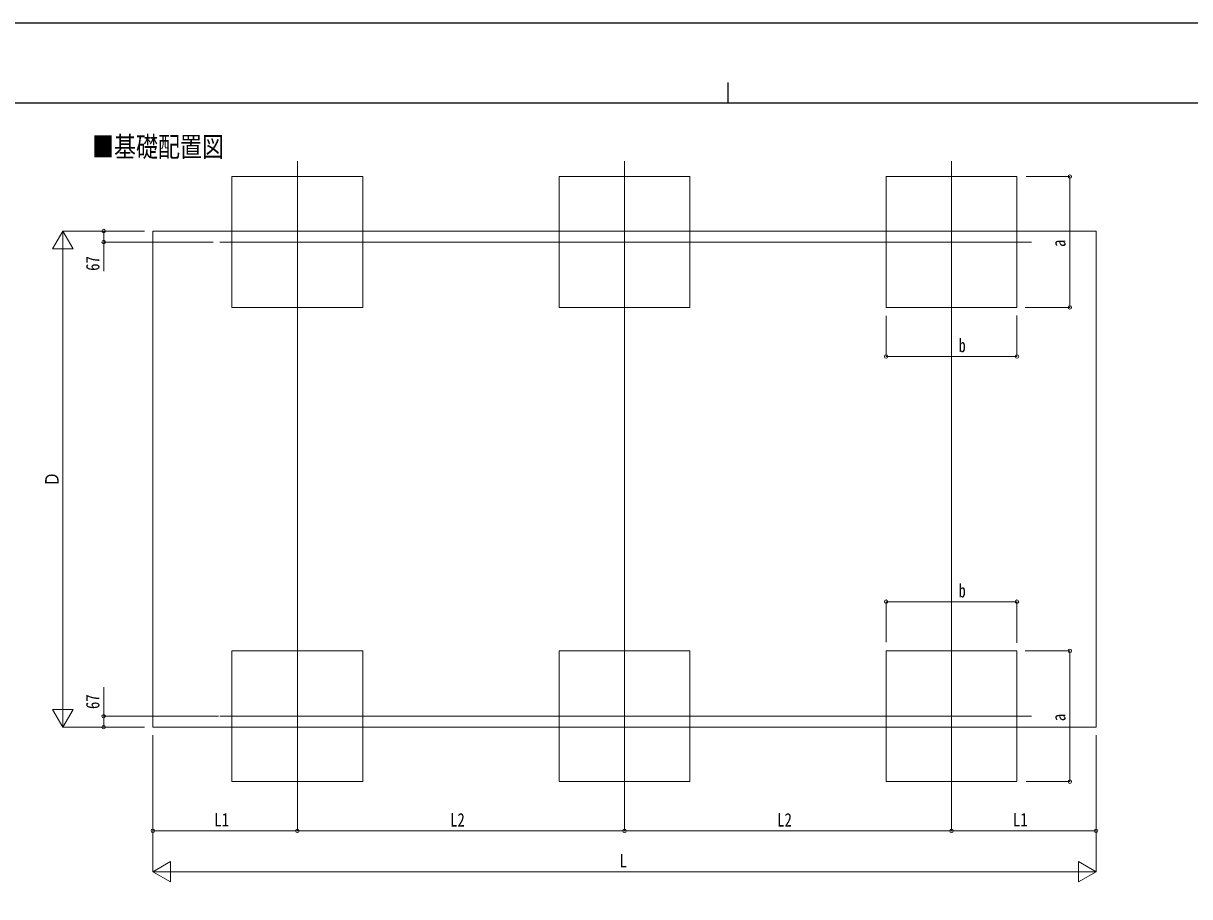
# Model space of a CAD drawing. Units: millimetres, scale not verified. Extents: x -10512 to 10512, y -7425 to 7425.
# Drawn here: x -4320 to 2812, y 2084 to 7425 of the extents above; entities that cross this region are included whole.
import ezdxf
from ezdxf.enums import TextEntityAlignment as Align

# ---------------------------------------------------------------- set-up
doc = ezdxf.new("R2010")
doc.units = ezdxf.units.MM
doc.header["$LTSCALE"] = 30
doc.layers.add('0-2_USER1', color=92, linetype='Continuous')
doc.layers.add('0-7_YKK_ZWAK', color=134, linetype='Continuous')
for name, color, linetype, lineweight in [('0-3_YKK_12', 40, 'Continuous', 18), ('0-5_YKK_A1', 120, 'Continuous', 18), ('0-6_YKK_D', 200, 'Continuous', 18)]:
    doc.layers.add(name, color=color, linetype=linetype, lineweight=lineweight)
doc.styles.add('ＭＳ ゴシック', font='')
doc.styles.get('ＭＳ ゴシック').set_extended_font_data('MS Gothic')

msp = doc.modelspace()

# ---------------------------------------------------------------- linework, layer by layer
at = {"layer": '0-3_YKK_12'}
for p, q in [((-2644.71, 6581.8), (-2644.71, 5580.27)), ((-644.71, 6581.8), (-644.71, 5580.27)), ((1355.29, 6581.8), (1355.29, 5580.27)), ((-3118.76, 6087.77), (1845.14, 6087.77)), ((-2644.71, 2693.75), (-2644.71, 3695.28)), ((-644.71, 2693.75), (-644.71, 3695.28)), ((1355.29, 2693.75), (1355.29, 3695.28)), ((-3118.76, 3187.77), (1845.14, 3187.77))]:
    msp.add_line(p, q, dxfattribs=at)
at = {"layer": '0-5_YKK_A1'}
for p, q in [((-3528.71, 6154.77), (2239.29, 6154.77)), ((-3528.71, 6154.77), (-3528.71, 3120.77)), ((2239.29, 6154.77), (2239.29, 3120.77)), ((2239.29, 3120.77), (-3528.71, 3120.77))]:
    msp.add_line(p, q, dxfattribs=at)
for points in [[(-3044.71, 5687.77), (-2244.71, 5687.77), (-2244.71, 6487.77), (-3044.71, 6487.77)], [(-1044.71, 5687.77), (-244.71, 5687.77), (-244.71, 6487.77), (-1044.71, 6487.77)], [(955.29, 5687.77), (1755.29, 5687.77), (1755.29, 6487.77), (955.29, 6487.77)], [(-3044.71, 2787.77), (-2244.71, 2787.77), (-2244.71, 3587.77), (-3044.71, 3587.77)], [(-1044.71, 2787.77), (-244.71, 2787.77), (-244.71, 3587.77), (-1044.71, 3587.77)], [(955.29, 2787.77), (1755.29, 2787.77), (1755.29, 3587.77), (955.29, 3587.77)]]:
    msp.add_lwpolyline(points, close=True, dxfattribs=at)
at = {"layer": '0-6_YKK_D'}
for p, q in [((1811.1, 6487.77), (2079.51, 6487.77)), ((2078.51, 5687.77), (2078.51, 6487.77)), ((-4078.71, 6154.77), (-4141.21, 6046.52)), ((-3578.71, 6154.77), (-4079.71, 6154.77)), ((-4078.71, 6154.77), (-4016.21, 6046.52)), ((-4078.71, 6154.77), (-4078.71, 5938.27)), ((-3578.71, 6154.77), (-3829.71, 6154.77)), ((-3158.94, 6087.77), (-3829.71, 6087.77)), ((-4141.21, 6046.52), (-4016.21, 6046.52)), ((-4078.71, 3245.77), (-4078.71, 6029.77)), ((955.29, 5635.53), (955.29, 5386.77)), ((1755.29, 5639.24), (1755.29, 5386.77)), ((1805.29, 5687.77), (2079.51, 5687.77)), ((-2644.71, 5579.77), (-2644.71, 3695.78)), ((-644.71, 5579.77), (-644.71, 3695.78)), ((1355.29, 5579.77), (1355.29, 3695.78)), ((955.29, 5387.77), (1755.29, 5387.77)), ((955.29, 3640.57), (955.29, 3889.33)), ((955.29, 3888.33), (1755.29, 3888.33)), ((1755.29, 3636.87), (1755.29, 3889.33)), ((1805.29, 3587.77), (2079.51, 3587.77)), ((2078.51, 3587.77), (2078.51, 2787.77)), ((-4078.71, 3120.77), (-4078.71, 3337.28)), ((-4078.71, 3120.77), (-4141.21, 3229.03)), ((-4016.21, 3229.03), (-4141.21, 3229.03)), ((-4078.71, 3120.77), (-4016.21, 3229.03)), ((-3126.89, 3187.77), (-3829.71, 3187.77)), ((-3578.71, 3120.77), (-4079.71, 3120.77)), ((-3578.71, 3120.77), (-3829.71, 3120.77)), ((-3528.71, 3071.77), (-3528.71, 2236.34)), ((2239.29, 3071.77), (2239.29, 2236.34)), ((-3528.71, 2896.77), (-3528.71, 2486.34)), ((2239.29, 2896.77), (2239.29, 2486.34)), ((1811.1, 2787.77), (2079.51, 2787.77)), ((-2644.71, 2737.77), (-2644.71, 2485.79)), ((-644.71, 2737.77), (-644.71, 2485.79)), ((-644.71, 2737.77), (-644.71, 2485.79)), ((1355.29, 2737.77), (1355.29, 2485.79)), ((-2644.71, 2692.31), (-2644.71, 2486.34)), ((1355.29, 2692.31), (1355.29, 2486.34)), ((-2644.71, 2487.34), (-3528.71, 2487.34)), ((-2644.71, 2486.79), (-644.71, 2486.79)), ((-644.71, 2486.79), (1355.29, 2486.79)), ((1355.29, 2487.34), (2239.29, 2487.34)), ((-3528.71, 2237.34), (-3420.46, 2299.84)), ((-3420.46, 2174.84), (-3420.46, 2299.84)), ((2239.29, 2237.34), (2131.04, 2299.84)), ((2131.04, 2299.84), (2131.04, 2174.84)), ((-3528.71, 2237.34), (-3420.46, 2174.84)), ((-3528.71, 2237.34), (-3312.21, 2237.34)), ((-3403.71, 2237.34), (2114.29, 2237.34)), ((2239.29, 2237.34), (2022.78, 2237.34)), ((2239.29, 2237.34), (2131.04, 2174.84))]:
    msp.add_line(p, q, dxfattribs=at)
for points in [[(-3828.71, 6154.77), (-3828.71, 6087.77), (-3828.71, 5909.94)], [(-3828.71, 3120.77), (-3828.71, 3187.77), (-3828.71, 3365.61)]]:
    msp.add_lwpolyline(points, dxfattribs=at)
for centre in [(2078.51, 6487.77), (-3828.71, 6154.77), (-3828.71, 6087.77), (2078.51, 5687.77), (955.29, 5387.77), (1755.29, 5387.77), (955.29, 3888.33), (1755.29, 3888.33), (2078.51, 3587.77), (-3828.71, 3187.77), (-3828.71, 3120.77), (2078.51, 2787.77), (-3528.71, 2487.34), (-2644.71, 2487.34), (-2644.71, 2486.79), (-644.71, 2486.79), (-644.71, 2486.79), (1355.29, 2487.34), (1355.29, 2486.79), (2239.29, 2487.34)]:
    msp.add_circle(centre, 10.62, dxfattribs=at)
at = {"layer": '0-7_YKK_ZWAK'}
for p, q in [((-12.45, 7062.5), (-12.45, 6937.5)), ((9737.55, 6937.5), (-9762.45, 6937.5))]:
    msp.add_line(p, q, dxfattribs=at)
msp.add_lwpolyline([(-10512.5, -7425), (10512.5, -7425), (10512.5, 7425), (-10512.5, 7425)], close=True, dxfattribs=at)

# ---------------------------------------------------------------- texts
at = {"layer": '0-2_USER1', "style": 'ＭＳ ゴシック', "width": 0.8}
msp.add_text('■基礎配置図', height=123.2, dxfattribs=at).set_placement((-3900.24, 6571.46), align=Align.BOTTOM_LEFT)
at = {"layer": '0-6_YKK_D', "style": 'ＭＳ ゴシック', "width": 0.8}
for s, p in [('a', (2076.85, 6057.77)), ('67', (-3830.38, 5911.61)), ('Ｄ', (-4079.71, 4592.77)), ('67', (-3830.38, 3231.94)), ('a', (2076.85, 3157.77))]:
    msp.add_text(s, height=82.48, rotation=90, dxfattribs=at).set_placement(p, align=Align.BOTTOM_LEFT)
for s, p in [('b', (1397.96, 5389.44)), ('b', (1397.96, 3889.99)), ('L1', (-3152.71, 2489.01)), ('L2', (-1710.71, 2488.45)), ('L2', (289.29, 2488.45)), ('L1', (1731.29, 2489.01)), ('L', (-674.71, 2238.34))]:
    msp.add_text(s, height=82.48, dxfattribs=at).set_placement(p, align=Align.BOTTOM_LEFT)

doc.saveas('drawing.dxf')
